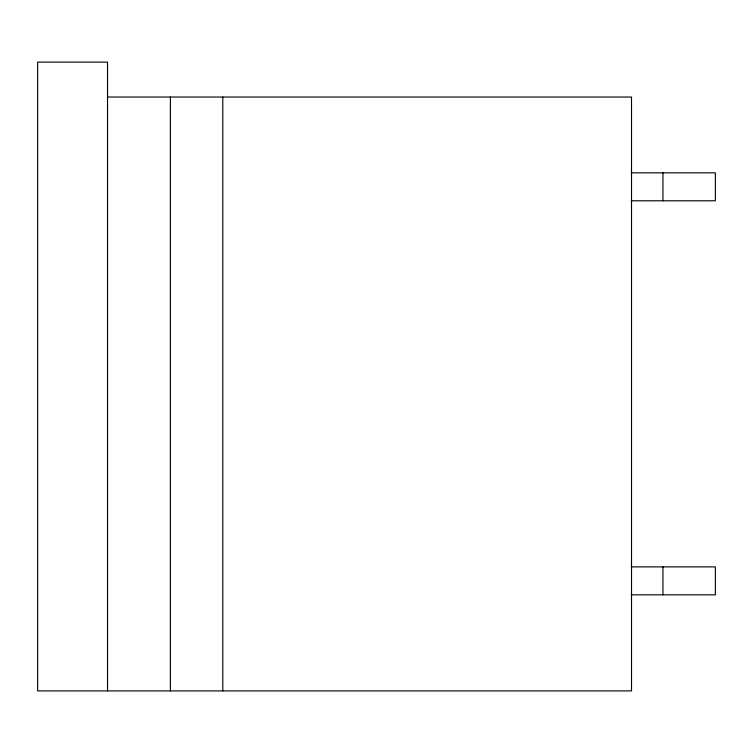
<?xml version="1.0" encoding="UTF-8"?>
<svg xmlns="http://www.w3.org/2000/svg" width="753" height="753" viewBox="0 0 753 753"><rect width="100%" height="100%" fill="white"/><g stroke="black" fill="none" stroke-linecap="round" stroke-linejoin="round"><path stroke-width="1.13" d="M107.519 97.033L631.513 97.033L631.513 690.896L37.65 690.896L37.65 62.104L107.519 62.104L107.519 690.896M631.24 172.842L715.35 172.842L715.35 200.787L631.24 200.787M631.24 566.887L715.35 566.887L715.35 594.832L631.24 594.832M662.951 172.842L662.951 200.787M662.951 566.887L662.951 594.832M222.794 97.033L222.794 690.896M170.394 97.033L170.394 690.896"/></g></svg>
